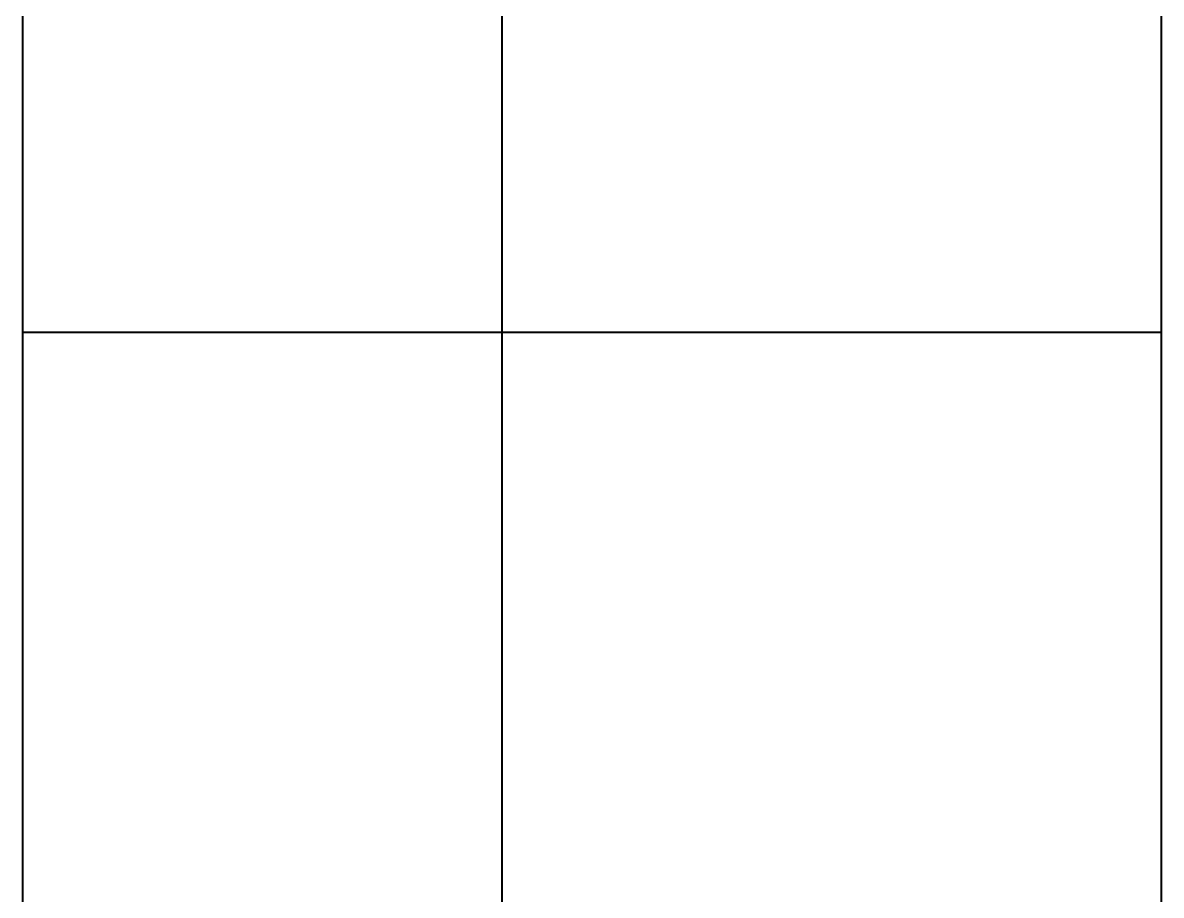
# Model space of a CAD drawing. Header units: millimetres. Extents: x 12064 to 35004, y -6103 to -2658.
# Drawn here: x 31153.53 to 31165.41, y -2920.45 to -2911.34 of the extents above; entities that cross this region are included whole.
import ezdxf

# ---------------------------------------------------------------- set-up
doc = ezdxf.new("R2010")
doc.units = ezdxf.units.MM
doc.layers.add('Layer_06', color=7, linetype='Continuous', lineweight=40)

msp = doc.modelspace()

# ---------------------------------------------------------------- linework, layer by layer
at = {"layer": 'Layer_06', "linetype": 'Continuous'}
for p, q in [((31153.531, -2974.569), (31153.531, -2854.569)), ((31158.531, -2974.569), (31158.531, -2854.569)), ((31158.531, -2974.569), (31158.531, -2854.569)), ((31165.408, -2854.569), (31165.408, -3141.569)), ((31153.531, -2914.569), (31165.408, -2914.569))]:
    msp.add_line(p, q, dxfattribs=at)

doc.saveas('drawing.dxf')
